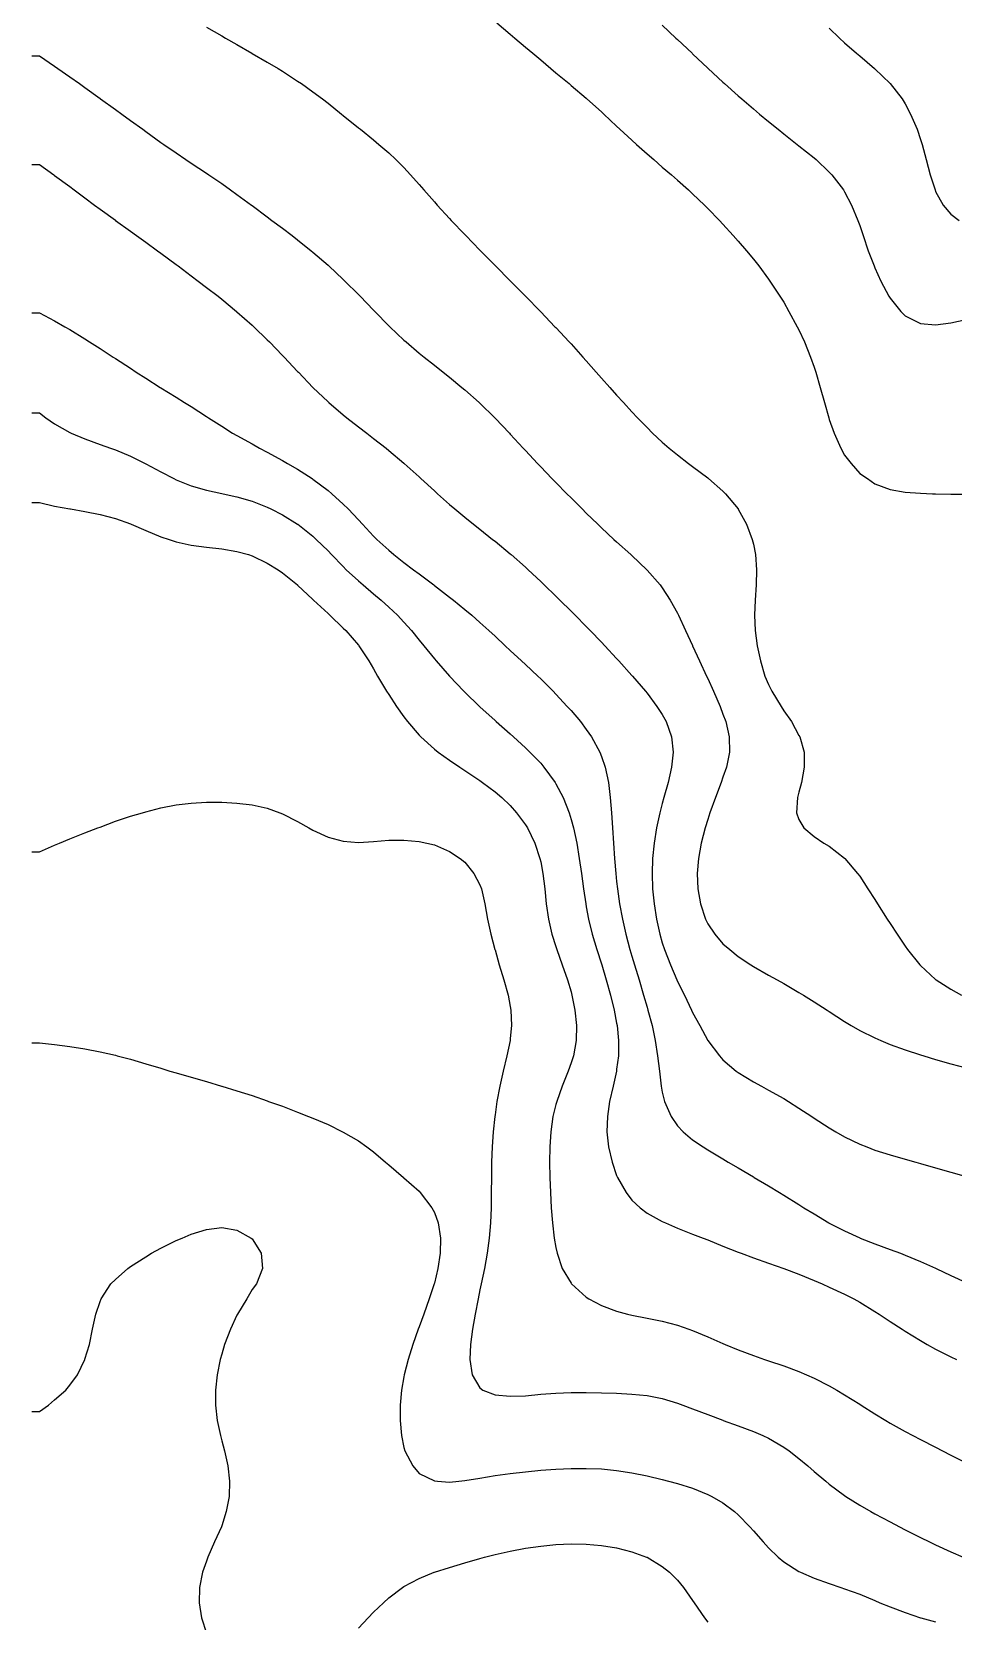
# Model space of a CAD drawing. Header units: inches. Extents: x 2679276 to 2679656, y 1246784 to 1247152.
# Drawn here: x 2679276 to 2679306.3, y 1246876.1 to 1246928.5 of the extents above; entities that cross this region are included whole.
import ezdxf

# ---------------------------------------------------------------- set-up
doc = ezdxf.new("R2010")
doc.units = ezdxf.units.IN
doc.header["$MEASUREMENT"] = 0
for name, color, linetype in [('470', 7, 'Continuous'), ('471', 7, 'Continuous'), ('472', 7, 'Continuous'), ('473', 7, 'Continuous'), ('474', 7, 'Continuous'), ('475', 7, 'Continuous'), ('476', 7, 'Continuous'), ('477', 7, 'Continuous'), ('478', 7, 'Continuous'), ('479', 7, 'Continuous'), ('480', 7, 'Continuous'), ('481', 7, 'Continuous')]:
    doc.layers.add(name, color=color, linetype=linetype)

msp = doc.modelspace()

# ---------------------------------------------------------------- linework, layer by layer
at = {"layer": '470', "elevation": 470}
msp.add_lwpolyline([(2679302.25, 1246928.58), (2679302.582, 1246928.25), (2679302.75, 1246928.098), (2679303.147, 1246927.75), (2679303.25, 1246927.664), (2679303.741, 1246927.25), (2679303.75, 1246927.242), (2679304.25, 1246926.759), (2679304.258, 1246926.75), (2679304.644, 1246926.25), (2679304.75, 1246926.082), (2679304.926, 1246925.75), (2679305.138, 1246925.25), (2679305.25, 1246924.915), (2679305.301, 1246924.75), (2679305.435, 1246924.25), (2679305.568, 1246923.75), (2679305.729, 1246923.25), (2679305.75, 1246923.203), (2679305.999, 1246922.75), (2679306.25, 1246922.451), (2679306.524, 1246922.25)], dxfattribs=at)
at = {"layer": '471', "elevation": 471}
msp.add_lwpolyline([(2679296.75, 1246928.672), (2679297.2, 1246928.25), (2679297.25, 1246928.204), (2679297.732, 1246927.75), (2679297.75, 1246927.733), (2679298.25, 1246927.262), (2679298.263, 1246927.25), (2679298.75, 1246926.8), (2679298.804, 1246926.75), (2679299.25, 1246926.354), (2679299.367, 1246926.25), (2679299.75, 1246925.922), (2679299.953, 1246925.75), (2679300.25, 1246925.504), (2679300.562, 1246925.25), (2679300.75, 1246925.099), (2679301.195, 1246924.75), (2679301.25, 1246924.707), (2679301.75, 1246924.306), (2679301.814, 1246924.25), (2679302.25, 1246923.837), (2679302.329, 1246923.75), (2679302.712, 1246923.25), (2679302.75, 1246923.19), (2679302.978, 1246922.75), (2679303.187, 1246922.25), (2679303.25, 1246922.079), (2679303.362, 1246921.75), (2679303.533, 1246921.25), (2679303.722, 1246920.75), (2679303.75, 1246920.683), (2679303.947, 1246920.25), (2679304.212, 1246919.75), (2679304.25, 1246919.686), (2679304.607, 1246919.25), (2679304.75, 1246919.108), (2679305.25, 1246918.858), (2679305.75, 1246918.813), (2679306.25, 1246918.876), (2679306.75, 1246918.985)], dxfattribs=at)
at = {"layer": '472', "elevation": 472}
msp.add_lwpolyline([(2679291.309, 1246928.75), (2679291.75, 1246928.377), (2679291.9, 1246928.25), (2679292.25, 1246927.953), (2679292.488, 1246927.75), (2679292.75, 1246927.53), (2679293.082, 1246927.25), (2679293.25, 1246927.111), (2679293.683, 1246926.75), (2679293.75, 1246926.694), (2679294.25, 1246926.267), (2679294.27, 1246926.25), (2679294.75, 1246925.818), (2679294.825, 1246925.75), (2679295.25, 1246925.352), (2679295.36, 1246925.25), (2679295.75, 1246924.886), (2679295.901, 1246924.75), (2679296.25, 1246924.438), (2679296.469, 1246924.25), (2679296.75, 1246924.006), (2679297.053, 1246923.75), (2679297.25, 1246923.576), (2679297.62, 1246923.25), (2679297.75, 1246923.126), (2679298.145, 1246922.75), (2679298.25, 1246922.642), (2679298.631, 1246922.25), (2679298.75, 1246922.12), (2679299.09, 1246921.75), (2679299.25, 1246921.569), (2679299.524, 1246921.25), (2679299.75, 1246920.978), (2679299.926, 1246920.75), (2679300.25, 1246920.318), (2679300.295, 1246920.25), (2679300.623, 1246919.75), (2679300.75, 1246919.555), (2679300.921, 1246919.25), (2679301.197, 1246918.75), (2679301.25, 1246918.65), (2679301.428, 1246918.25), (2679301.63, 1246917.75), (2679301.75, 1246917.415), (2679301.804, 1246917.25), (2679301.953, 1246916.75), (2679302.093, 1246916.25), (2679302.234, 1246915.75), (2679302.25, 1246915.697), (2679302.41, 1246915.25), (2679302.631, 1246914.75), (2679302.75, 1246914.526), (2679302.969, 1246914.25), (2679303.25, 1246913.919), (2679303.507, 1246913.75), (2679303.75, 1246913.576), (2679304.25, 1246913.391), (2679304.75, 1246913.307), (2679305.25, 1246913.268), (2679305.651, 1246913.25), (2679305.75, 1246913.244), (2679306.25, 1246913.233), (2679306.75, 1246913.237)], dxfattribs=at)
at = {"layer": '473', "elevation": 473}
msp.add_lwpolyline([(2679281.75, 1246928.607), (2679282.25, 1246928.319), (2679282.371, 1246928.25), (2679282.75, 1246928.034), (2679283.244, 1246927.75), (2679283.25, 1246927.746), (2679283.75, 1246927.461), (2679284.104, 1246927.25), (2679284.25, 1246927.16), (2679284.75, 1246926.836), (2679284.878, 1246926.75), (2679285.25, 1246926.484), (2679285.564, 1246926.25), (2679285.75, 1246926.105), (2679286.195, 1246925.75), (2679286.25, 1246925.705), (2679286.75, 1246925.301), (2679286.814, 1246925.25), (2679287.25, 1246924.897), (2679287.427, 1246924.75), (2679287.75, 1246924.47), (2679287.983, 1246924.25), (2679288.25, 1246923.985), (2679288.465, 1246923.75), (2679288.75, 1246923.433), (2679288.903, 1246923.25), (2679289.25, 1246922.859), (2679289.343, 1246922.75), (2679289.75, 1246922.312), (2679289.806, 1246922.25), (2679290.25, 1246921.787), (2679290.286, 1246921.75), (2679290.75, 1246921.274), (2679290.773, 1246921.25), (2679291.25, 1246920.764), (2679291.264, 1246920.75), (2679291.75, 1246920.257), (2679291.757, 1246920.25), (2679292.25, 1246919.751), (2679292.251, 1246919.75), (2679292.74, 1246919.25), (2679292.75, 1246919.24), (2679293.22, 1246918.75), (2679293.25, 1246918.719), (2679293.686, 1246918.25), (2679293.75, 1246918.181), (2679294.137, 1246917.75), (2679294.25, 1246917.623), (2679294.58, 1246917.25), (2679294.75, 1246917.056), (2679295.022, 1246916.75), (2679295.25, 1246916.495), (2679295.472, 1246916.25), (2679295.75, 1246915.949), (2679295.938, 1246915.75), (2679296.25, 1246915.43), (2679296.433, 1246915.25), (2679296.75, 1246914.953), (2679296.983, 1246914.75), (2679297.25, 1246914.53), (2679297.613, 1246914.25), (2679297.75, 1246914.148), (2679298.25, 1246913.77), (2679298.275, 1246913.75), (2679298.75, 1246913.341), (2679298.836, 1246913.25), (2679299.248, 1246912.75), (2679299.25, 1246912.748), (2679299.525, 1246912.25), (2679299.713, 1246911.75), (2679299.75, 1246911.589), (2679299.819, 1246911.25), (2679299.854, 1246910.75), (2679299.84, 1246910.25), (2679299.81, 1246909.75), (2679299.793, 1246909.25), (2679299.812, 1246908.75), (2679299.875, 1246908.25), (2679299.98, 1246907.75), (2679300.131, 1246907.25), (2679300.25, 1246906.973), (2679300.358, 1246906.75), (2679300.661, 1246906.25), (2679300.75, 1246906.105), (2679301.001, 1246905.75), (2679301.25, 1246905.297), (2679301.278, 1246905.25), (2679301.425, 1246904.75), (2679301.427, 1246904.25), (2679301.332, 1246903.75), (2679301.25, 1246903.426), (2679301.202, 1246903.25), (2679301.171, 1246902.75), (2679301.25, 1246902.528), (2679301.407, 1246902.25), (2679301.75, 1246901.973), (2679302.072, 1246901.75), (2679302.25, 1246901.647), (2679302.75, 1246901.258), (2679302.757, 1246901.25), (2679303.179, 1246900.75), (2679303.25, 1246900.664), (2679303.515, 1246900.25), (2679303.75, 1246899.898), (2679303.84, 1246899.75), (2679304.157, 1246899.25), (2679304.25, 1246899.108), (2679304.481, 1246898.75), (2679304.75, 1246898.356), (2679304.824, 1246898.25), (2679305.227, 1246897.75), (2679305.25, 1246897.726), (2679305.75, 1246897.262), (2679305.765, 1246897.25), (2679306.25, 1246896.939), (2679306.604, 1246896.75)], dxfattribs=at)
at = {"layer": '474', "elevation": 474}
msp.add_lwpolyline([(2679276, 1246927.665), (2679276.25, 1246927.665), (2679276.75, 1246927.324), (2679276.857, 1246927.25), (2679277.25, 1246926.977), (2679277.57, 1246926.75), (2679277.75, 1246926.621), (2679278.25, 1246926.26), (2679278.264, 1246926.25), (2679278.75, 1246925.899), (2679278.959, 1246925.75), (2679279.25, 1246925.539), (2679279.65, 1246925.25), (2679279.75, 1246925.177), (2679280.25, 1246924.817), (2679280.346, 1246924.75), (2679280.75, 1246924.468), (2679281.073, 1246924.25), (2679281.25, 1246924.131), (2679281.75, 1246923.799), (2679281.822, 1246923.75), (2679282.25, 1246923.46), (2679282.545, 1246923.25), (2679282.75, 1246923.104), (2679283.23, 1246922.75), (2679283.25, 1246922.736), (2679283.75, 1246922.367), (2679283.905, 1246922.25), (2679284.25, 1246921.993), (2679284.568, 1246921.75), (2679284.75, 1246921.609), (2679285.196, 1246921.25), (2679285.25, 1246921.205), (2679285.75, 1246920.773), (2679285.776, 1246920.75), (2679286.25, 1246920.306), (2679286.308, 1246920.25), (2679286.75, 1246919.808), (2679286.807, 1246919.75), (2679287.25, 1246919.291), (2679287.29, 1246919.25), (2679287.75, 1246918.782), (2679287.783, 1246918.75), (2679288.25, 1246918.311), (2679288.318, 1246918.25), (2679288.75, 1246917.882), (2679288.91, 1246917.75), (2679289.25, 1246917.481), (2679289.539, 1246917.25), (2679289.75, 1246917.084), (2679290.156, 1246916.75), (2679290.25, 1246916.672), (2679290.727, 1246916.25), (2679290.75, 1246916.229), (2679291.244, 1246915.75), (2679291.25, 1246915.744), (2679291.719, 1246915.25), (2679291.75, 1246915.217), (2679292.178, 1246914.75), (2679292.25, 1246914.672), (2679292.641, 1246914.25), (2679292.75, 1246914.136), (2679293.12, 1246913.75), (2679293.25, 1246913.619), (2679293.613, 1246913.25), (2679293.75, 1246913.113), (2679294.114, 1246912.75), (2679294.25, 1246912.616), (2679294.628, 1246912.25), (2679294.75, 1246912.132), (2679295.163, 1246911.75), (2679295.25, 1246911.669), (2679295.716, 1246911.25), (2679295.75, 1246911.218), (2679296.242, 1246910.75), (2679296.25, 1246910.741), (2679296.679, 1246910.25), (2679296.75, 1246910.158), (2679297.014, 1246909.75), (2679297.25, 1246909.326), (2679297.285, 1246909.25), (2679297.518, 1246908.75), (2679297.75, 1246908.254), (2679297.752, 1246908.25), (2679297.977, 1246907.75), (2679298.209, 1246907.25), (2679298.25, 1246907.166), (2679298.438, 1246906.75), (2679298.656, 1246906.25), (2679298.75, 1246905.991), (2679298.84, 1246905.75), (2679298.959, 1246905.25), (2679298.969, 1246904.75), (2679298.865, 1246904.25), (2679298.75, 1246903.922), (2679298.695, 1246903.75), (2679298.508, 1246903.25), (2679298.322, 1246902.75), (2679298.25, 1246902.533), (2679298.162, 1246902.25), (2679298.036, 1246901.75), (2679297.945, 1246901.25), (2679297.904, 1246900.75), (2679297.922, 1246900.25), (2679298.01, 1246899.75), (2679298.176, 1246899.25), (2679298.25, 1246899.099), (2679298.486, 1246898.75), (2679298.75, 1246898.439), (2679298.971, 1246898.25), (2679299.25, 1246898.023), (2679299.671, 1246897.75), (2679299.75, 1246897.696), (2679300.25, 1246897.406), (2679300.539, 1246897.25), (2679300.75, 1246897.126), (2679301.25, 1246896.839), (2679301.395, 1246896.75), (2679301.75, 1246896.531), (2679302.178, 1246896.25), (2679302.25, 1246896.205), (2679302.75, 1246895.884), (2679302.965, 1246895.75), (2679303.25, 1246895.589), (2679303.75, 1246895.338), (2679303.951, 1246895.25), (2679304.25, 1246895.127), (2679304.75, 1246894.945), (2679305.25, 1246894.785), (2679305.365, 1246894.75), (2679305.75, 1246894.628), (2679306.25, 1246894.483), (2679306.75, 1246894.357)], dxfattribs=at)
at = {"layer": '475', "elevation": 475}
msp.add_lwpolyline([(2679276, 1246924.089), (2679276.25, 1246924.089), (2679276.723, 1246923.75), (2679276.75, 1246923.73), (2679277.25, 1246923.361), (2679277.398, 1246923.25), (2679277.75, 1246922.988), (2679278.069, 1246922.75), (2679278.25, 1246922.618), (2679278.75, 1246922.255), (2679278.757, 1246922.25), (2679279.25, 1246921.894), (2679279.451, 1246921.75), (2679279.75, 1246921.533), (2679280.139, 1246921.25), (2679280.25, 1246921.168), (2679280.75, 1246920.798), (2679280.815, 1246920.75), (2679281.25, 1246920.422), (2679281.481, 1246920.25), (2679281.75, 1246920.043), (2679282.129, 1246919.75), (2679282.25, 1246919.653), (2679282.742, 1246919.25), (2679282.75, 1246919.243), (2679283.25, 1246918.799), (2679283.303, 1246918.75), (2679283.75, 1246918.319), (2679283.819, 1246918.25), (2679284.25, 1246917.807), (2679284.304, 1246917.75), (2679284.75, 1246917.276), (2679284.775, 1246917.25), (2679285.25, 1246916.752), (2679285.252, 1246916.75), (2679285.75, 1246916.274), (2679285.776, 1246916.25), (2679286.25, 1246915.85), (2679286.373, 1246915.75), (2679286.75, 1246915.459), (2679287.023, 1246915.25), (2679287.25, 1246915.075), (2679287.665, 1246914.75), (2679287.75, 1246914.68), (2679288.25, 1246914.256), (2679288.257, 1246914.25), (2679288.75, 1246913.806), (2679288.81, 1246913.75), (2679289.25, 1246913.346), (2679289.353, 1246913.25), (2679289.75, 1246912.9), (2679289.921, 1246912.75), (2679290.25, 1246912.483), (2679290.534, 1246912.25), (2679290.75, 1246912.085), (2679291.167, 1246911.75), (2679291.25, 1246911.686), (2679291.75, 1246911.272), (2679291.775, 1246911.25), (2679292.25, 1246910.833), (2679292.339, 1246910.75), (2679292.75, 1246910.365), (2679292.869, 1246910.25), (2679293.25, 1246909.878), (2679293.379, 1246909.75), (2679293.75, 1246909.384), (2679293.884, 1246909.25), (2679294.25, 1246908.885), (2679294.382, 1246908.75), (2679294.75, 1246908.37), (2679294.864, 1246908.25), (2679295.25, 1246907.834), (2679295.325, 1246907.75), (2679295.75, 1246907.273), (2679295.769, 1246907.25), (2679296.196, 1246906.75), (2679296.25, 1246906.685), (2679296.578, 1246906.25), (2679296.75, 1246905.983), (2679296.877, 1246905.75), (2679297.058, 1246905.25), (2679297.115, 1246904.75), (2679297.06, 1246904.25), (2679296.942, 1246903.75), (2679296.802, 1246903.25), (2679296.75, 1246903.061), (2679296.668, 1246902.75), (2679296.559, 1246902.25), (2679296.481, 1246901.75), (2679296.433, 1246901.25), (2679296.417, 1246900.75), (2679296.433, 1246900.25), (2679296.48, 1246899.75), (2679296.558, 1246899.25), (2679296.671, 1246898.75), (2679296.75, 1246898.473), (2679296.826, 1246898.25), (2679297.021, 1246897.75), (2679297.228, 1246897.25), (2679297.25, 1246897.197), (2679297.482, 1246896.75), (2679297.718, 1246896.25), (2679297.75, 1246896.177), (2679297.987, 1246895.75), (2679298.25, 1246895.259), (2679298.256, 1246895.25), (2679298.633, 1246894.75), (2679298.75, 1246894.616), (2679299.188, 1246894.25), (2679299.25, 1246894.203), (2679299.75, 1246893.898), (2679300.02, 1246893.75), (2679300.25, 1246893.622), (2679300.75, 1246893.341), (2679300.902, 1246893.25), (2679301.25, 1246893.03), (2679301.678, 1246892.75), (2679301.75, 1246892.701), (2679302.25, 1246892.378), (2679302.469, 1246892.25), (2679302.75, 1246892.086), (2679303.25, 1246891.843), (2679303.489, 1246891.75), (2679303.75, 1246891.648), (2679304.25, 1246891.488), (2679304.75, 1246891.346), (2679305.096, 1246891.25), (2679305.25, 1246891.206), (2679305.75, 1246891.06), (2679306.25, 1246890.916), (2679306.75, 1246890.779)], dxfattribs=at)
at = {"layer": '476', "elevation": 476}
msp.add_lwpolyline([(2679276, 1246919.211), (2679276.25, 1246919.211), (2679276.75, 1246918.948), (2679277.09, 1246918.75), (2679277.25, 1246918.657), (2679277.75, 1246918.348), (2679277.901, 1246918.25), (2679278.25, 1246918.03), (2679278.673, 1246917.75), (2679278.75, 1246917.703), (2679279.25, 1246917.381), (2679279.438, 1246917.25), (2679279.75, 1246917.06), (2679280.227, 1246916.75), (2679280.25, 1246916.737), (2679280.75, 1246916.433), (2679281.031, 1246916.25), (2679281.25, 1246916.118), (2679281.75, 1246915.793), (2679281.812, 1246915.75), (2679282.25, 1246915.479), (2679282.604, 1246915.25), (2679282.75, 1246915.171), (2679283.25, 1246914.894), (2679283.495, 1246914.75), (2679283.75, 1246914.623), (2679284.25, 1246914.35), (2679284.417, 1246914.25), (2679284.75, 1246914.063), (2679285.227, 1246913.75), (2679285.25, 1246913.735), (2679285.75, 1246913.361), (2679285.879, 1246913.25), (2679286.25, 1246912.912), (2679286.412, 1246912.75), (2679286.75, 1246912.389), (2679286.881, 1246912.25), (2679287.25, 1246911.858), (2679287.36, 1246911.75), (2679287.75, 1246911.393), (2679287.918, 1246911.25), (2679288.25, 1246910.991), (2679288.565, 1246910.75), (2679288.75, 1246910.611), (2679289.229, 1246910.25), (2679289.25, 1246910.234), (2679289.75, 1246909.85), (2679289.879, 1246909.75), (2679290.25, 1246909.445), (2679290.485, 1246909.25), (2679290.75, 1246909.015), (2679291.046, 1246908.75), (2679291.25, 1246908.56), (2679291.584, 1246908.25), (2679291.75, 1246908.094), (2679292.119, 1246907.75), (2679292.25, 1246907.628), (2679292.651, 1246907.25), (2679292.75, 1246907.155), (2679293.157, 1246906.75), (2679293.25, 1246906.655), (2679293.627, 1246906.25), (2679293.75, 1246906.112), (2679294.056, 1246905.75), (2679294.25, 1246905.492), (2679294.423, 1246905.25), (2679294.696, 1246904.75), (2679294.75, 1246904.606), (2679294.874, 1246904.25), (2679294.979, 1246903.75), (2679295.039, 1246903.25), (2679295.078, 1246902.75), (2679295.111, 1246902.25), (2679295.142, 1246901.75), (2679295.177, 1246901.25), (2679295.22, 1246900.75), (2679295.25, 1246900.485), (2679295.276, 1246900.25), (2679295.348, 1246899.75), (2679295.44, 1246899.25), (2679295.553, 1246898.75), (2679295.687, 1246898.25), (2679295.75, 1246898.033), (2679295.834, 1246897.75), (2679295.988, 1246897.25), (2679296.138, 1246896.75), (2679296.25, 1246896.35), (2679296.281, 1246896.25), (2679296.414, 1246895.75), (2679296.521, 1246895.25), (2679296.6, 1246894.75), (2679296.657, 1246894.25), (2679296.716, 1246893.75), (2679296.75, 1246893.556), (2679296.824, 1246893.25), (2679297.041, 1246892.75), (2679297.25, 1246892.448), (2679297.442, 1246892.25), (2679297.75, 1246891.988), (2679298.095, 1246891.75), (2679298.25, 1246891.651), (2679298.75, 1246891.355), (2679298.925, 1246891.25), (2679299.25, 1246891.066), (2679299.75, 1246890.768), (2679299.779, 1246890.75), (2679300.25, 1246890.474), (2679300.612, 1246890.25), (2679300.75, 1246890.168), (2679301.25, 1246889.857), (2679301.415, 1246889.75), (2679301.75, 1246889.546), (2679302.237, 1246889.25), (2679302.25, 1246889.243), (2679302.75, 1246888.987), (2679303.25, 1246888.755), (2679303.262, 1246888.75), (2679303.75, 1246888.565), (2679304.25, 1246888.38), (2679304.591, 1246888.25), (2679304.75, 1246888.189), (2679305.25, 1246887.985), (2679305.75, 1246887.759), (2679305.77, 1246887.75), (2679306.25, 1246887.525), (2679306.75, 1246887.29)], dxfattribs=at)
at = {"layer": '477', "elevation": 477}
msp.add_lwpolyline([(2679276, 1246915.91), (2679276.25, 1246915.91), (2679276.462, 1246915.75), (2679276.75, 1246915.55), (2679277.25, 1246915.271), (2679277.296, 1246915.25), (2679277.75, 1246915.062), (2679278.25, 1246914.878), (2679278.595, 1246914.75), (2679278.75, 1246914.695), (2679279.25, 1246914.49), (2679279.732, 1246914.25), (2679279.75, 1246914.241), (2679280.25, 1246913.973), (2679280.671, 1246913.75), (2679280.75, 1246913.711), (2679281.25, 1246913.512), (2679281.75, 1246913.372), (2679282.25, 1246913.261), (2679282.297, 1246913.25), (2679282.75, 1246913.151), (2679283.25, 1246913.006), (2679283.75, 1246912.811), (2679283.872, 1246912.75), (2679284.25, 1246912.562), (2679284.75, 1246912.252), (2679284.752, 1246912.25), (2679285.25, 1246911.856), (2679285.363, 1246911.75), (2679285.75, 1246911.37), (2679285.864, 1246911.25), (2679286.25, 1246910.853), (2679286.353, 1246910.75), (2679286.75, 1246910.382), (2679286.904, 1246910.25), (2679287.25, 1246909.956), (2679287.498, 1246909.75), (2679287.75, 1246909.521), (2679288.042, 1246909.25), (2679288.25, 1246909.021), (2679288.499, 1246908.75), (2679288.75, 1246908.432), (2679288.906, 1246908.25), (2679289.25, 1246907.821), (2679289.313, 1246907.75), (2679289.749, 1246907.25), (2679289.75, 1246907.249), (2679290.222, 1246906.75), (2679290.25, 1246906.721), (2679290.736, 1246906.25), (2679290.75, 1246906.237), (2679291.25, 1246905.786), (2679291.289, 1246905.75), (2679291.75, 1246905.345), (2679291.852, 1246905.25), (2679292.25, 1246904.89), (2679292.39, 1246904.75), (2679292.75, 1246904.378), (2679292.856, 1246904.25), (2679293.222, 1246903.75), (2679293.25, 1246903.704), (2679293.485, 1246903.25), (2679293.682, 1246902.75), (2679293.75, 1246902.532), (2679293.827, 1246902.25), (2679293.937, 1246901.75), (2679294.022, 1246901.25), (2679294.092, 1246900.75), (2679294.157, 1246900.25), (2679294.231, 1246899.75), (2679294.25, 1246899.65), (2679294.323, 1246899.25), (2679294.446, 1246898.75), (2679294.596, 1246898.25), (2679294.75, 1246897.775), (2679294.758, 1246897.75), (2679294.907, 1246897.25), (2679295.047, 1246896.75), (2679295.17, 1246896.25), (2679295.25, 1246895.828), (2679295.264, 1246895.75), (2679295.314, 1246895.25), (2679295.307, 1246894.75), (2679295.25, 1246894.306), (2679295.242, 1246894.25), (2679295.134, 1246893.75), (2679295.02, 1246893.25), (2679294.944, 1246892.75), (2679294.932, 1246892.25), (2679294.986, 1246891.75), (2679295.102, 1246891.25), (2679295.25, 1246890.813), (2679295.278, 1246890.75), (2679295.562, 1246890.25), (2679295.75, 1246889.999), (2679296.022, 1246889.75), (2679296.25, 1246889.573), (2679296.75, 1246889.3), (2679296.863, 1246889.25), (2679297.25, 1246889.082), (2679297.75, 1246888.884), (2679298.1, 1246888.75), (2679298.25, 1246888.69), (2679298.75, 1246888.485), (2679299.25, 1246888.289), (2679299.349, 1246888.25), (2679299.75, 1246888.099), (2679300.25, 1246887.921), (2679300.75, 1246887.751), (2679300.753, 1246887.75), (2679301.25, 1246887.559), (2679301.75, 1246887.36), (2679302.015, 1246887.25), (2679302.25, 1246887.14), (2679302.75, 1246886.9), (2679303.056, 1246886.75), (2679303.25, 1246886.637), (2679303.75, 1246886.337), (2679303.892, 1246886.25), (2679304.25, 1246886.009), (2679304.65, 1246885.75), (2679304.75, 1246885.684), (2679305.25, 1246885.375), (2679305.475, 1246885.25), (2679305.75, 1246885.097), (2679306.25, 1246884.841), (2679306.437, 1246884.75)], dxfattribs=at)
at = {"layer": '478', "elevation": 478}
msp.add_lwpolyline([(2679276, 1246912.959), (2679276.25, 1246912.959), (2679276.75, 1246912.841), (2679277.25, 1246912.753), (2679277.27, 1246912.75), (2679277.75, 1246912.669), (2679278.25, 1246912.569), (2679278.75, 1246912.437), (2679279.25, 1246912.26), (2679279.274, 1246912.25), (2679279.75, 1246912.041), (2679280.25, 1246911.838), (2679280.521, 1246911.75), (2679280.75, 1246911.67), (2679281.25, 1246911.556), (2679281.75, 1246911.491), (2679282.25, 1246911.435), (2679282.75, 1246911.354), (2679283.133, 1246911.25), (2679283.25, 1246911.211), (2679283.75, 1246910.97), (2679284.111, 1246910.75), (2679284.25, 1246910.651), (2679284.741, 1246910.25), (2679284.75, 1246910.242), (2679285.25, 1246909.774), (2679285.275, 1246909.75), (2679285.75, 1246909.308), (2679285.815, 1246909.25), (2679286.25, 1246908.832), (2679286.334, 1246908.75), (2679286.75, 1246908.268), (2679286.764, 1246908.25), (2679287.09, 1246907.75), (2679287.25, 1246907.487), (2679287.384, 1246907.25), (2679287.68, 1246906.75), (2679287.75, 1246906.641), (2679288.001, 1246906.25), (2679288.25, 1246905.904), (2679288.367, 1246905.75), (2679288.75, 1246905.308), (2679288.806, 1246905.25), (2679289.25, 1246904.849), (2679289.372, 1246904.75), (2679289.75, 1246904.478), (2679290.084, 1246904.25), (2679290.25, 1246904.144), (2679290.75, 1246903.81), (2679290.833, 1246903.75), (2679291.25, 1246903.44), (2679291.471, 1246903.25), (2679291.75, 1246902.988), (2679291.959, 1246902.75), (2679292.25, 1246902.358), (2679292.314, 1246902.25), (2679292.552, 1246901.75), (2679292.724, 1246901.25), (2679292.75, 1246901.133), (2679292.822, 1246900.75), (2679292.883, 1246900.25), (2679292.934, 1246899.75), (2679293.003, 1246899.25), (2679293.118, 1246898.75), (2679293.25, 1246898.353), (2679293.282, 1246898.25), (2679293.456, 1246897.75), (2679293.631, 1246897.25), (2679293.75, 1246896.86), (2679293.78, 1246896.75), (2679293.879, 1246896.25), (2679293.93, 1246895.75), (2679293.918, 1246895.25), (2679293.826, 1246894.75), (2679293.75, 1246894.515), (2679293.656, 1246894.25), (2679293.457, 1246893.75), (2679293.277, 1246893.25), (2679293.25, 1246893.144), (2679293.15, 1246892.75), (2679293.08, 1246892.25), (2679293.049, 1246891.75), (2679293.045, 1246891.25), (2679293.054, 1246890.75), (2679293.07, 1246890.25), (2679293.097, 1246889.75), (2679293.137, 1246889.25), (2679293.196, 1246888.75), (2679293.25, 1246888.446), (2679293.292, 1246888.25), (2679293.462, 1246887.75), (2679293.75, 1246887.263), (2679293.76, 1246887.25), (2679294.25, 1246886.804), (2679294.331, 1246886.75), (2679294.75, 1246886.528), (2679295.25, 1246886.343), (2679295.605, 1246886.25), (2679295.75, 1246886.217), (2679296.25, 1246886.119), (2679296.75, 1246886.016), (2679297.25, 1246885.883), (2679297.631, 1246885.75), (2679297.75, 1246885.708), (2679298.25, 1246885.503), (2679298.75, 1246885.279), (2679298.819, 1246885.25), (2679299.25, 1246885.069), (2679299.75, 1246884.881), (2679300.117, 1246884.75), (2679300.25, 1246884.706), (2679300.75, 1246884.542), (2679301.25, 1246884.357), (2679301.497, 1246884.25), (2679301.75, 1246884.142), (2679302.25, 1246883.89), (2679302.495, 1246883.75), (2679302.75, 1246883.597), (2679303.25, 1246883.281), (2679303.3, 1246883.25), (2679303.75, 1246882.964), (2679304.105, 1246882.75), (2679304.25, 1246882.663), (2679304.75, 1246882.381), (2679304.998, 1246882.25), (2679305.25, 1246882.117), (2679305.75, 1246881.864), (2679305.975, 1246881.75), (2679306.25, 1246881.611), (2679306.75, 1246881.348)], dxfattribs=at)
at = {"layer": '479', "elevation": 479}
msp.add_lwpolyline([(2679276, 1246901.468), (2679276.25, 1246901.468), (2679276.75, 1246901.681), (2679276.911, 1246901.75), (2679277.25, 1246901.897), (2679277.75, 1246902.093), (2679278.177, 1246902.25), (2679278.25, 1246902.28), (2679278.75, 1246902.475), (2679279.25, 1246902.643), (2679279.644, 1246902.75), (2679279.75, 1246902.786), (2679280.25, 1246902.917), (2679280.75, 1246903.012), (2679281.25, 1246903.071), (2679281.75, 1246903.099), (2679282.25, 1246903.099), (2679282.75, 1246903.07), (2679283.25, 1246903.009), (2679283.75, 1246902.897), (2679284.161, 1246902.75), (2679284.25, 1246902.717), (2679284.75, 1246902.466), (2679285.114, 1246902.25), (2679285.25, 1246902.175), (2679285.75, 1246901.95), (2679286.25, 1246901.814), (2679286.75, 1246901.776), (2679287.25, 1246901.806), (2679287.75, 1246901.847), (2679288.25, 1246901.852), (2679288.75, 1246901.806), (2679288.998, 1246901.75), (2679289.25, 1246901.69), (2679289.75, 1246901.477), (2679290.103, 1246901.25), (2679290.25, 1246901.13), (2679290.555, 1246900.75), (2679290.75, 1246900.381), (2679290.798, 1246900.25), (2679290.914, 1246899.75), (2679291.002, 1246899.25), (2679291.105, 1246898.75), (2679291.245, 1246898.25), (2679291.25, 1246898.235), (2679291.385, 1246897.75), (2679291.542, 1246897.25), (2679291.684, 1246896.75), (2679291.75, 1246896.378), (2679291.769, 1246896.25), (2679291.785, 1246895.75), (2679291.75, 1246895.319), (2679291.743, 1246895.25), (2679291.641, 1246894.75), (2679291.518, 1246894.25), (2679291.403, 1246893.75), (2679291.31, 1246893.25), (2679291.25, 1246892.805), (2679291.241, 1246892.75), (2679291.185, 1246892.25), (2679291.15, 1246891.75), (2679291.131, 1246891.25), (2679291.126, 1246890.75), (2679291.125, 1246890.25), (2679291.117, 1246889.75), (2679291.095, 1246889.25), (2679291.051, 1246888.75), (2679290.983, 1246888.25), (2679290.896, 1246887.75), (2679290.793, 1246887.25), (2679290.75, 1246887.052), (2679290.691, 1246886.75), (2679290.596, 1246886.25), (2679290.508, 1246885.75), (2679290.438, 1246885.25), (2679290.416, 1246884.75), (2679290.495, 1246884.25), (2679290.75, 1246883.818), (2679290.85, 1246883.75), (2679291.25, 1246883.593), (2679291.75, 1246883.545), (2679292.25, 1246883.564), (2679292.75, 1246883.609), (2679293.25, 1246883.647), (2679293.75, 1246883.664), (2679294.25, 1246883.666), (2679294.75, 1246883.659), (2679295.25, 1246883.645), (2679295.75, 1246883.619), (2679296.25, 1246883.566), (2679296.75, 1246883.469), (2679297.25, 1246883.32), (2679297.434, 1246883.25), (2679297.75, 1246883.134), (2679298.25, 1246882.939), (2679298.75, 1246882.753), (2679298.758, 1246882.75), (2679299.25, 1246882.573), (2679299.75, 1246882.386), (2679300.067, 1246882.25), (2679300.25, 1246882.162), (2679300.75, 1246881.871), (2679300.927, 1246881.75), (2679301.25, 1246881.498), (2679301.548, 1246881.25), (2679301.75, 1246881.071), (2679302.13, 1246880.75), (2679302.25, 1246880.65), (2679302.75, 1246880.277), (2679302.791, 1246880.25), (2679303.25, 1246879.96), (2679303.613, 1246879.75), (2679303.75, 1246879.675), (2679304.25, 1246879.41), (2679304.558, 1246879.25), (2679304.75, 1246879.153), (2679305.25, 1246878.9), (2679305.551, 1246878.75), (2679305.75, 1246878.654), (2679306.25, 1246878.424), (2679306.652, 1246878.25)], dxfattribs=at)
at = {"layer": '480', "elevation": 480}
msp.add_lwpolyline([(2679276, 1246895.178), (2679276.25, 1246895.178), (2679276.75, 1246895.12), (2679277.25, 1246895.054), (2679277.75, 1246894.975), (2679278.25, 1246894.88), (2679278.75, 1246894.767), (2679278.814, 1246894.75), (2679279.25, 1246894.635), (2679279.75, 1246894.492), (2679280.25, 1246894.342), (2679280.548, 1246894.25), (2679280.75, 1246894.192), (2679281.25, 1246894.046), (2679281.75, 1246893.9), (2679282.241, 1246893.75), (2679282.25, 1246893.747), (2679282.75, 1246893.599), (2679283.25, 1246893.442), (2679283.75, 1246893.267), (2679283.796, 1246893.25), (2679284.25, 1246893.093), (2679284.75, 1246892.901), (2679285.108, 1246892.75), (2679285.25, 1246892.695), (2679285.75, 1246892.491), (2679286.231, 1246892.25), (2679286.25, 1246892.24), (2679286.75, 1246891.952), (2679287.024, 1246891.75), (2679287.25, 1246891.586), (2679287.642, 1246891.25), (2679287.75, 1246891.166), (2679288.235, 1246890.75), (2679288.25, 1246890.739), (2679288.75, 1246890.291), (2679288.786, 1246890.25), (2679289.166, 1246889.75), (2679289.25, 1246889.59), (2679289.377, 1246889.25), (2679289.454, 1246888.75), (2679289.44, 1246888.25), (2679289.364, 1246887.75), (2679289.25, 1246887.265), (2679289.246, 1246887.25), (2679289.079, 1246886.75), (2679288.903, 1246886.25), (2679288.75, 1246885.825), (2679288.72, 1246885.75), (2679288.538, 1246885.25), (2679288.385, 1246884.75), (2679288.262, 1246884.25), (2679288.25, 1246884.18), (2679288.174, 1246883.75), (2679288.125, 1246883.25), (2679288.12, 1246882.75), (2679288.166, 1246882.25), (2679288.25, 1246881.862), (2679288.282, 1246881.75), (2679288.538, 1246881.25), (2679288.75, 1246881.005), (2679289.25, 1246880.759), (2679289.353, 1246880.75), (2679289.75, 1246880.72), (2679290.052, 1246880.75), (2679290.25, 1246880.768), (2679290.75, 1246880.851), (2679291.25, 1246880.934), (2679291.75, 1246881.003), (2679292.25, 1246881.06), (2679292.75, 1246881.107), (2679293.25, 1246881.143), (2679293.75, 1246881.167), (2679294.25, 1246881.172), (2679294.75, 1246881.154), (2679295.25, 1246881.106), (2679295.75, 1246881.029), (2679296.25, 1246880.926), (2679296.75, 1246880.804), (2679296.952, 1246880.75), (2679297.25, 1246880.67), (2679297.75, 1246880.514), (2679298.25, 1246880.316), (2679298.382, 1246880.25), (2679298.75, 1246880.038), (2679299.131, 1246879.75), (2679299.25, 1246879.644), (2679299.632, 1246879.25), (2679299.75, 1246879.116), (2679300.072, 1246878.75), (2679300.25, 1246878.554), (2679300.567, 1246878.25), (2679300.75, 1246878.096), (2679301.25, 1246877.775), (2679301.3, 1246877.75), (2679301.75, 1246877.557), (2679302.25, 1246877.379), (2679302.625, 1246877.25), (2679302.75, 1246877.209), (2679303.25, 1246877.026), (2679303.75, 1246876.821), (2679303.918, 1246876.75), (2679304.25, 1246876.616), (2679304.75, 1246876.424), (2679305.25, 1246876.254), (2679305.265, 1246876.25), (2679305.75, 1246876.115)], dxfattribs=at)
at = {"layer": '481', "elevation": 481}
for points in [[(2679276, 1246883.044), (2679276.25, 1246883.044), (2679276.545, 1246883.25), (2679276.75, 1246883.422), (2679277.117, 1246883.75), (2679277.25, 1246883.913), (2679277.505, 1246884.25), (2679277.746, 1246884.75), (2679277.75, 1246884.764), (2679277.895, 1246885.25), (2679277.999, 1246885.75), (2679278.109, 1246886.25), (2679278.25, 1246886.66), (2679278.284, 1246886.75), (2679278.607, 1246887.25), (2679278.75, 1246887.39), (2679279.159, 1246887.75), (2679279.25, 1246887.812), (2679279.75, 1246888.137), (2679279.941, 1246888.25), (2679280.25, 1246888.42), (2679280.75, 1246888.669), (2679280.948, 1246888.75), (2679281.25, 1246888.877), (2679281.75, 1246889.031), (2679282.25, 1246889.1), (2679282.75, 1246889.013), (2679283.223, 1246888.75), (2679283.25, 1246888.721), (2679283.551, 1246888.25), (2679283.596, 1246887.75), (2679283.393, 1246887.25), (2679283.25, 1246887.058), (2679283.077, 1246886.75), (2679282.772, 1246886.25), (2679282.75, 1246886.214), (2679282.536, 1246885.75), (2679282.345, 1246885.25), (2679282.25, 1246884.927), (2679282.2, 1246884.75), (2679282.103, 1246884.25), (2679282.049, 1246883.75), (2679282.044, 1246883.25), (2679282.099, 1246882.75), (2679282.206, 1246882.25), (2679282.25, 1246882.074), (2679282.34, 1246881.75), (2679282.455, 1246881.25), (2679282.512, 1246880.75), (2679282.493, 1246880.25), (2679282.4, 1246879.75), (2679282.25, 1246879.275), (2679282.242, 1246879.25), (2679282.016, 1246878.75), (2679281.798, 1246878.25), (2679281.75, 1246878.114), (2679281.624, 1246877.75), (2679281.525, 1246877.25), (2679281.511, 1246876.75), (2679281.583, 1246876.25), (2679281.75, 1246875.752)], [(2679286.75, 1246875.911), (2679287.073, 1246876.25), (2679287.25, 1246876.435), (2679287.573, 1246876.75), (2679287.75, 1246876.905), (2679288.205, 1246877.25), (2679288.25, 1246877.278), (2679288.75, 1246877.541), (2679289.243, 1246877.75), (2679289.25, 1246877.752), (2679289.75, 1246877.911), (2679290.25, 1246878.06), (2679290.75, 1246878.208), (2679290.9, 1246878.25), (2679291.25, 1246878.338), (2679291.75, 1246878.448), (2679292.25, 1246878.541), (2679292.75, 1246878.613), (2679293.25, 1246878.663), (2679293.75, 1246878.688), (2679294.25, 1246878.68), (2679294.75, 1246878.636), (2679295.25, 1246878.551), (2679295.75, 1246878.423), (2679296.234, 1246878.25), (2679296.25, 1246878.243), (2679296.75, 1246877.941), (2679296.992, 1246877.75), (2679297.25, 1246877.491), (2679297.45, 1246877.25), (2679297.75, 1246876.822), (2679297.799, 1246876.75), (2679298.139, 1246876.25), (2679298.25, 1246876.11)]]:
    msp.add_lwpolyline(points, dxfattribs=at)

doc.saveas('drawing.dxf')
